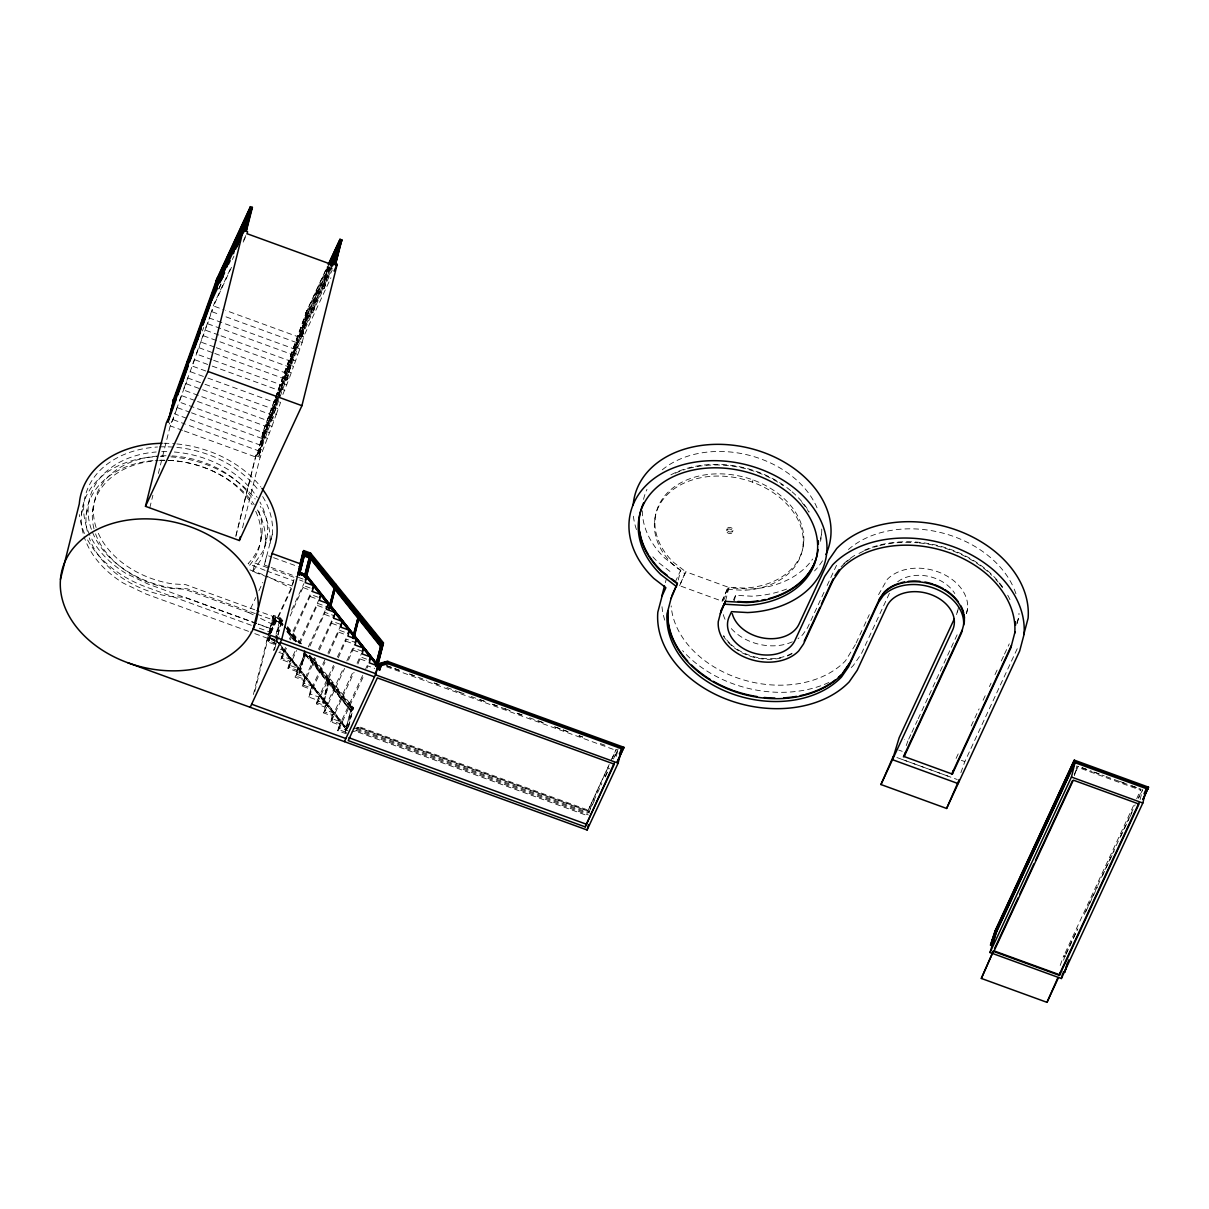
<?xml version="1.0" encoding="UTF-8"?>
<svg xmlns="http://www.w3.org/2000/svg" width="1209" height="1209" viewBox="0 0 1209 1209"><rect width="100%" height="100%" fill="white"/><g stroke="black" fill="none" stroke-linecap="round" stroke-linejoin="round"><path stroke-width="0.75" stroke-dasharray="5 3.75" d="M81.396 514.339L83.844 504.546M86.126 515.079L88.257 506.511M92.473 511.921L93.622 507.342M149.765 507.886L152.923 495.206M158.349 473.46L170.545 424.54L173.703 417.725M182.529 430.344L170.333 425.916L178.025 405.74M242.525 527.834L260.147 457.168L271.949 426.369L267.657 424.812L259.965 444.988L174.655 413.916L182.347 393.741M271.949 426.369L276.257 414.37L271.98 412.813L264.287 432.988L178.977 401.932L186.67 381.757M276.257 414.37L280.579 402.385L276.302 400.829L268.61 421.004L183.3 389.933L195.314 357.758M205.862 371.027L191.944 365.949L199.621 345.774M211.923 359.662L196.251 353.965L203.943 333.775M214.507 347.043L200.573 341.966L208.265 321.79M218.829 335.044L204.895 329.981L212.588 309.791M330.541 267.824L299.348 335.059L294.528 349.053L209.217 317.982L214.038 304.003L231.191 267.023M235.982 535.33L255.855 455.612L259.013 448.796L263.305 450.353M235.815 536.524L255.643 456.972L258.53 450.791L187.138 424.797M262.957 432.097L257.139 456.065L263.456 431.809L265.164 432.429L258.862 456.7L264.967 432.837L262.957 432.097L306.738 310.94L308.733 311.665L308.507 312.572L306.512 311.846L306.738 310.94M258.197 453.012L301.509 332.596L302.945 333.11L259.618 453.526L258.197 453.012L259.754 453.043M276.015 398.048L305.983 314.657L307.418 315.171L264.091 435.588L262.67 435.074L264.227 435.104M271.209 417.725L277.707 392.154L279.43 392.774L272.917 418.344L271.209 417.725L272.917 418.344M205.031 384.281L272.932 409.005L276.302 400.829M278.69 393.922L284.931 376.845L289.223 378.402L282.029 396.582M213.661 360.297L281.561 385.021L289.253 364.846L293.545 366.403L289.223 378.402M285.128 379.686L292.11 352.182L293.832 352.801L287.122 379.686L285.128 379.686L287.122 379.686M216.245 347.678L285.883 373.037L293.575 352.862L297.867 354.418L293.545 366.403M286.835 380.306L295.026 347.059L297.898 340.862L302.174 342.419L297.867 354.418M307.932 313.811L305.937 313.086L306.164 312.179L327.397 266.403M300.346 336.147L306.648 311.892L300.346 336.147L302.054 336.782L302.628 335.543L308.371 312.511M306.572 315.413L263.381 435.331L259.028 452.771L302.235 332.853L306.572 315.413L328.742 267.642M302.054 336.782L308.159 312.904L306.164 312.179M302.174 342.419L303.625 336.631L330.918 277.798M311.574 311.952L317.589 288.316L319.312 288.936L313.282 312.572L311.574 311.952L313.282 312.572M328.682 264.423L322.939 287.455L324.36 288.694L322.652 288.074L328.395 265.043M292.351 586.048L252.741 571.615L254.872 563.046L262.882 551.485A90.932 67.266 14 0 0 259.95 502.037M260.872 538.247L262.021 533.668M324.36 288.694L330.102 265.663M265.224 543.083L267.37 534.499M269.456 566.855L264.363 564.996L266.796 555.203L271.904 557.062M262.685 496.551A95.738 70.817 14 0 1 272.403 534.03L269.955 543.823A95.738 70.817 14 0 0 260.252 506.344M253.391 694.525L267.703 637.158M282.83 620.746L280.473 617.844L273.627 615.351L267.612 639.38L269.32 639.999L268.746 641.238L267.038 640.619L272.947 616.802L279.808 619.295L282.15 622.197M254.827 691.457L268.035 638.443L266.6 641.541L275.168 644.654L273.718 650.457L275.168 647.359M269.259 633.546L270.484 628.665L258.091 624.146M282.226 625.809L279.883 622.892L273.158 619.9M269.788 633.833L273.279 619.869L280.125 622.363L276.211 638.065M282.83 624.282L280.488 621.35L273.642 618.857L280.367 621.849L282.694 624.781M268.746 641.238L270.514 634.151M270.952 632.383L275.063 616.983L271.088 632.912M269.32 639.999L270.65 634.68M270.196 633.803L275.924 617.482L256.474 610.409M260.57 618.419L274.035 625.068L275.924 617.482M277.42 636.433L275.607 643.732L273.884 643.112L275.652 636.025M276.09 634.257L280.473 617.844L275.35 638.322M277.874 634.604L281.637 620.595L280.246 618.751L273.355 616.348M277.541 637.022L276.181 642.493L274.458 641.873L273.884 643.112M277.994 635.193L281.637 620.595L280.201 618.842M274.67 649.354L276.604 641.571L250.339 632.005M274.035 625.068L291.173 588.148L294.497 577.479L270.378 568.698M292.79 584.325L294.497 577.479M346.363 733.833L337.795 730.72L339.245 724.916L330.677 721.803L332.127 716L323.559 712.887L325.009 707.084L316.441 703.97L317.393 700.162L308.824 697.034L310.773 689.251L302.205 686.123L303.655 680.335L295.087 677.206L296.522 671.418L287.969 668.29L289.404 662.502L280.851 659.373L283.722 650.487L280.307 649.233M294.996 651.394L290.356 661.399L281.788 658.27L283.722 650.487M290.145 616.016L303.791 585.67L312.345 588.798M305.212 653.631L297.474 670.315L288.906 667.187L290.84 659.404L282.286 656.275L280.851 659.373M290.296 639.939L310.909 594.586L319.478 597.714M314.642 657.545L304.592 679.231L296.024 676.103L297.973 668.32L289.404 665.192L287.969 668.29M305.635 651.122L299.756 673.609L298.91 673.307L304.638 650.276M298.91 673.307L304.774 650.805M299.756 673.609L304.623 654.129M299.741 643.853L318.027 603.503L326.596 606.631M324.858 659.797L311.71 688.148L303.142 685.019L305.091 677.236L296.522 674.108L295.087 677.206M309.942 646.09L325.145 612.419L333.714 615.547M302.205 686.123L303.64 683.025L312.209 686.153L310.26 693.936L318.828 697.064L317.378 702.852L325.946 705.98L343.734 667.625M319.388 650.019L332.263 621.335L340.832 624.464M328.833 653.933L339.381 630.267L347.95 633.38M322.637 703.018L328.954 678.763L329.815 679.08L324.072 702.097L322.637 703.018L328.954 678.763M323.498 703.336L329.815 679.08M352.408 673.217L333.064 714.897L324.496 711.784L326.445 703.986L317.876 700.872L316.441 703.97M338.263 657.847L346.499 639.183L355.068 642.296M362.624 675.468L340.182 723.813L331.614 720.7L333.563 712.902L324.994 709.789L323.559 712.887M348.479 660.084L353.617 648.1L362.186 651.213M345.593 732.11L338.747 729.616L340.681 721.818L332.112 718.705L330.677 721.803M357.924 664.013L360.735 657.016L369.304 660.129M346.802 732.911L345.079 732.276L351.683 706.887L353.119 708.64L352.484 709.985L308.975 656.396M351.683 706.887L345.079 732.276M281.244 648.13L346.605 729.994L281.38 647.631M305.56 655.051L351.199 711.557M281.606 647.117L346.968 728.982L351.32 711.542L305.681 654.553M308.507 656.442L351.562 711.028L306.043 654.009M348.116 727.591L353.376 707.643L312.224 656.955M348.691 726.352L353.376 707.643M367.37 667.927L367.868 665.932L374.714 668.426M654.477 521.608L655.036 519.386M353.028 728.982L358.423 727.455L587.831 810.997L609.2 764.496M612.071 758.753L616.227 749.338L609.971 762.819M616.258 756.396L617.89 749.822L613.96 758.3M678.249 580.018L680.652 570.346L664.784 558.105A90.932 67.251 14 0 1 642.372 508.082M679.624 585.7L685.654 571.706L673.549 562.366A75.472 55.826 14 0 1 690.505 478.492A75.472 55.826 14 0 1 798.681 517.89A75.472 55.826 14 0 1 744.139 588.088L728.135 587.181L685.654 571.706L679.624 585.7L722.105 601.175L728.135 587.181L722.105 601.175M726.609 530.585L727.002 528.998M732.548 531.99L732.941 530.403M752.497 482.164L753.056 479.958M725.627 600.782L728.831 587.891L749.837 589.085A90.932 67.251 14 0 0 812.629 559.072M734.256 600.752L735.616 595.296L751.681 596.203A100.362 74.233 14 0 0 788.147 588.435M803.139 544.851L803.683 542.629M820.367 539.169L821.561 534.333M902.08 759.418L950.259 776.964M956.561 614.565L957.468 610.923M966.459 613.583L967.653 608.747A44.537 32.93 14 0 0 937.791 571.766A44.537 32.93 14 0 0 887.194 579.443L878.565 594.662M1017.207 623.194L1018.824 616.741A96.478 71.361 14 0 0 1018.991 613.341M1074.453 775.649L1075.693 770.722M1076.101 769.09L1076.917 765.796M1076.282 770.768L1078.111 766.355L1092.075 771.433M1106.023 776.526L1140.918 789.22L1140.676 790.218L1077.869 767.352M1140.117 799.572L1142.581 789.704L1138.636 798.227M264.363 564.996L272.403 534.03M665.373 582.662L666.25 579.368M723.587 600.541L728.831 587.891M966.414 613.477L967.653 608.747M1017.041 623.466L1018.824 616.741M906.221 745.636L907.914 740.89L904.423 739.606M960.868 772.702L964.842 761.61L1018.25 646.498M1060.202 965.447L1063.754 955.548L1065.174 956.077M1063.527 960.248L1065.22 955.503M202.432 330.964L203.701 327.443M262.67 435.074L275.501 399.302M274.791 399.635L262.746 433.003L264.741 433.729L308.733 311.665M275.425 397.882L306.512 311.846M218.889 288.543L221.262 283.42M232.355 259.542L233.942 256.127M218.769 289.042L221.141 283.919M243.674 240.123L246.016 235.075M231.478 267.325L213.54 305.998L223.982 309.791M243.175 242.117L247.074 233.715M169.26 424.072L169.834 422.833M305.937 313.086L327.971 265.602M317.589 288.316L319.025 289.555M328.153 266.887L305.862 315.156L307.298 315.67L329.589 267.401M307.796 313.751L329.392 267.129M332.384 264.771L298.85 337.054L225.72 310.426M292.11 352.182L293.832 352.801M331.598 267.763L301.389 333.095L302.824 333.608L332.233 269.985M302.235 332.853L332.309 268.02M279.43 392.774L277.42 392.774M262.882 433.049L263.456 431.809M264.59 433.668L265.164 432.429M95.556 533.834A85.507 63.246 14 0 0 171.451 588.496L184.629 589.236L248.767 612.6L255.779 597.503M258.892 590.793L262.791 582.39M273.627 615.351L272.735 617.693L279.581 620.187L281.062 621.834M273.038 620.398L273.642 618.857M270.484 628.665L269.048 631.748L258.394 627.879M291.535 588.753L267.552 640.438L276.105 643.551L279.203 636.886M283.102 624.539L279.581 620.187L280.246 618.751L282.604 621.638M275.168 644.654L276.604 641.571M291.581 610.213L303.958 583.539M285.551 647.48L283.223 652.467L279.808 651.228M289.419 639.138L311.862 590.778M281.788 658.27L286.427 648.266M289.404 662.502L290.84 659.404M298.865 643.052L318.98 599.709M288.906 667.187L296.643 650.518M296.522 671.418L297.973 668.32M308.295 646.966L326.098 608.626M296.024 676.103L306.073 654.432M303.655 680.335L305.091 677.236M318.511 649.218L333.216 617.542M303.142 685.019L315.519 658.346M310.773 689.251L312.209 686.153M327.956 653.132L340.333 626.458M308.824 697.034L324.964 662.26M317.393 700.162L333.533 665.388M337.402 657.046L345.91 638.7M317.378 702.852L335.18 664.512M325.009 707.084L326.445 703.986M346.832 660.96L354.569 644.291M324.496 711.784L344.61 668.426M332.127 716L333.563 712.902M357.048 663.212L361.687 653.208M331.614 720.7L354.056 672.34M339.245 724.916L340.681 721.818M365.722 668.789L367.264 665.464M337.795 730.72L339.23 727.622L347.799 730.735M338.747 729.616L363.501 676.254M351.078 712.056L351.683 710.529M346.605 729.994L347.21 728.468L277.178 640.755M357.94 728.483L358.423 727.455M675.181 582.134L680.652 570.346M587.831 810.997L608.943 765.493M590.068 808.851L601.87 783.432M605.014 776.646L608.943 768.168M613.416 758.995L618.131 748.824M594.299 800.675L588.783 812.539L589.282 810.544L357.26 726.05M605.301 776.949L609.23 768.471M733.364 600.163L735.616 595.296M823.994 592.289L807.582 627.683L802.806 634.574A44.537 32.93 14 0 1 798.031 638.609M827.122 585.534L836.522 565.313M855.383 644.609L845.529 660.764A96.478 71.361 14 0 1 741.329 679.216A96.478 71.361 14 0 1 671.161 605.86M856.153 642.946L863.105 627.955M863.891 626.292L869.286 614.64M889.401 593.347L861.261 653.993L853.282 665.509A105.908 78.328 14 0 1 850.698 668.063M908.7 739.183L911.072 734.075M911.873 732.367L917.389 720.458M918.19 718.75L958.465 631.944M956.092 758.436L959.266 751.59M971.175 725.944L979.109 708.837M983.068 700.283L985.456 695.16M989.43 686.606L991.017 683.191M994.977 674.637L997.365 669.499M1001.324 660.945L1003.712 655.822M1004.498 654.114L1009.258 643.853M1074.181 774.833L1078.111 766.355M1133.528 805.617L1063.693 956.123L1065.129 956.636M1136.702 798.771L1140.918 789.22M1066.021 953.795L1077.143 929.827M1084.292 914.412L1097.001 887.013M1097.802 885.305L1135.13 804.831M1138.319 797.985L1141.492 791.139M1065.96 954.369L1077.854 928.754M1085.773 911.677L1097.53 886.801M1102.412 875.815L1114.124 851.03M1120.637 836.537L1129.146 818.674M1129.931 816.967L1132.304 811.859M252.741 571.615L260.736 560.054A90.932 67.266 14 0 0 256.928 509.034M351.592 732.08L356.987 730.538L356.504 731.581L588.435 816.03M727.576 589.388L743.595 590.294A75.472 55.826 14 0 0 798.121 520.097A75.472 55.826 14 0 0 689.946 480.714A75.472 55.826 14 0 0 672.99 564.588L685.095 573.912M300.92 334.908L302.628 335.543M299.348 335.059L303.625 336.631M212.089 311.786L219.056 314.325M226.023 316.864L297.399 342.857M295.026 347.059L299.303 348.615M207.767 323.785L293.077 354.841L290.205 361.038L220.567 335.679M290.704 359.043L294.981 360.614M203.444 335.77L288.755 366.841M286.382 371.042L290.674 372.599M199.137 347.769L213.056 352.832M214.794 353.466L284.447 378.825M282.06 383.026L286.352 384.598M284.901 390.386L280.624 388.83L277.738 395.026L280.594 396.068M194.815 359.753L210.487 365.466M212.225 366.1L280.125 390.824M190.493 371.752L206.165 377.45M207.903 378.085L275.803 402.824M273.43 407.01L277.707 408.582M187.622 377.949L203.293 383.646M186.171 383.737L271.481 414.808M269.108 419.009L273.385 420.566M181.849 395.736L195.782 400.814M197.52 401.448L267.159 426.807M264.786 431.008L269.063 432.565M267.627 438.353L263.335 436.797L260.464 442.993L264.756 444.549M177.527 407.72L189.722 412.163M191.46 412.798L262.837 438.791M173.219 419.719L185.4 424.163M257.713 454.841L259.436 455.461M255.855 455.612L260.147 457.168M184.267 430.978L255.643 456.972M1082.236 767.73L1087.571 769.68M1094.659 772.264L1099.994 774.198M1119.504 781.316L1124.838 783.251M1131.926 785.835L1137.261 787.769M1093.813 772.067L1104.285 775.891M961.336 760.34L964.842 761.61M898.695 750.064L902.201 751.333M896.897 757.529L957.226 779.503M273.597 557.681L299.107 566.976M271.164 567.474L296.673 576.753M298.381 577.373L305.227 579.867M254.872 563.046L268.655 568.064M299.59 580.003L303.021 581.242M265.073 570.376L248.117 563.606A85.507 63.246 14 0 0 257.608 508.4M266.826 571.026L293.062 580.577M303.293 587.665L310.139 590.158M249.976 569.892L265.904 575.68L291.173 588.148M310.411 596.581L317.257 599.075M317.529 605.497L322.667 607.371M324.647 614.414L331.493 616.907M331.765 623.33L338.626 625.824M338.883 632.247L345.744 634.755M346.001 641.163L352.862 643.672M254.706 609.759L185.763 584.657L172.6 583.902A85.507 63.246 14 0 1 96.69 529.24M255.28 613.583L187.168 588.783L172.267 587.937A90.932 67.266 14 0 1 91.96 530.947M257.018 614.217L280.004 622.393L282.468 625.295M353.119 650.094L359.98 652.588M387.046 665.751L399.378 670.254M409.957 674.093L415.231 676.027M434.62 683.085L439.91 685.004M446.952 687.573L452.242 689.508M459.299 692.062L464.573 693.996M480.441 699.769L485.731 701.688M492.773 704.258L498.063 706.192M505.105 708.746L510.394 710.68M517.452 713.25L522.726 715.169M538.594 720.942L543.884 722.876M554.447 726.715L561.505 729.284L554.311 726.79M563.258 729.934L568.547 731.853M579.126 735.707L582.647 736.991M386.215 665.585L402.144 671.373M409.216 673.957L416.304 676.526M418.072 677.176L426.913 680.395M433.986 682.979L437.537 684.264M455.219 690.702L460.538 692.636M471.147 696.505L485.308 701.658M492.38 704.242L499.453 706.812M501.221 707.461L510.077 710.68M517.15 713.25L522.454 715.184M529.542 717.768L543.687 722.922M563.152 730.009L568.457 731.944M579.081 735.813L582.617 737.097M600.314 743.535L605.618 745.469M386.563 666.794L615.986 750.336M360.252 659.011L367.098 661.504M256.64 623.436L185.022 597.352L170.121 596.505A90.932 67.266 14 0 1 89.224 537.884M258.378 624.071L272.357 629.148M256.323 623.496L148.344 584.174L125.917 573.398A95.738 70.817 14 0 1 90.766 537.068M251.306 625.295L146.621 587.181A100.362 74.233 14 0 1 87.637 539.97M268.927 637.309L275.894 639.788L347.089 728.967M275.531 640.332L268.685 637.838L275.41 640.83M248.57 631.355L145.896 593.967L123.469 583.191A95.738 70.817 14 0 1 84.086 536.63M278.871 652.331L282.286 653.585M328.38 680.002L329.226 680.319M299.484 672.068L300.331 672.37M323.211 701.779L324.072 702.097M357.592 727.274L589.04 811.541M356.292 728.12L589.418 813.007M356.64 729.329L587.378 813.355M356.156 730.372L588.33 814.911M248.767 612.6L253.83 615.094M669.952 571.389L657.802 562.019A100.362 74.233 14 0 1 651.606 555.43M287.53 626.534L301.645 643.913M287.304 627.441L300.391 643.672M309.776 655.202L353.164 708.55M286.865 627.985L298.623 642.463M309.202 655.505L352.711 709.094M351.109 708.126L352.529 709.879L309.005 656.336M284.281 625.99L297.218 641.919M279.627 620.081L285.505 627.335M286.684 628.786L297.459 642.07M287.485 630.131L296.825 641.828M287.364 630.63L296.704 642.327M287.017 631.158L296.462 642.84M286.896 631.657L293.893 640.422M276.952 641.269L280.443 645.651M84.464 533.501A100.362 74.233 14 0 1 79.431 514.596M163.91 443.28A100.362 74.233 14 0 1 175.018 443.763M176.877 443.93A100.362 74.233 14 0 1 260.812 486.94M87.305 531.219A90.932 67.266 14 0 1 157.865 460.312M159.618 460.251A90.932 67.266 14 0 1 254.207 504.667M91.37 529.315A90.932 67.266 14 0 1 156.203 451.985M161.764 451.682A90.932 67.266 14 0 1 167.114 451.652M174.353 452.015A90.932 67.266 14 0 1 257.26 497.503M83.104 533.214A95.738 70.817 14 0 1 156.928 456.685M160.374 456.579A95.738 70.817 14 0 1 163.865 456.579M170.937 456.881A95.738 70.817 14 0 1 255.175 499M89.934 535.391A95.738 70.817 14 0 1 157.518 446.998M159.361 446.907A95.738 70.817 14 0 1 258.711 490.658M96.115 527.562A85.507 63.246 14 0 1 159.286 455.959M161.069 455.853A85.507 63.246 14 0 1 170.152 455.838M171.995 455.929A85.507 63.246 14 0 1 253.346 500.209M255.719 511.316A85.507 63.246 14 0 1 246.984 568.185M93.985 528.786A85.507 63.246 14 0 1 158.137 460.538M159.92 460.448A85.507 63.246 14 0 1 252.197 504.788M822.483 560.795A100.362 74.233 14 0 1 814.549 570.92M636.463 529.602A100.362 74.233 14 0 1 633.168 513.81M897.683 581.756A35.106 25.963 14 0 1 954.808 593.559M958.374 607.296A35.106 25.963 14 0 1 956.636 613.855M828.86 682.496A105.908 78.328 14 0 1 682.571 650.608M664.769 620.172A105.908 78.328 14 0 1 661.943 606.208M643.551 499.362A90.932 67.251 14 0 1 646.966 489.358M662.29 469.817A90.932 67.251 14 0 1 748.159 455.037A90.932 67.251 14 0 1 817.224 508.264M821.727 529.013A90.932 67.251 14 0 1 820.503 541.284M848.416 549.506A96.478 71.361 14 0 1 938.683 532.081A96.478 71.361 14 0 1 1013.459 587.378M1014.2 589.1A96.478 71.361 14 0 1 1016.104 594.284M792.303 641.828A44.537 32.93 14 0 1 729.752 626.791M725.022 619.295A44.537 32.93 14 0 1 723.133 614.051M791.91 653.812A44.537 32.93 14 0 1 784.082 657.152M780.682 658.074A44.537 32.93 14 0 1 723.496 636.191M841.101 566.749A96.478 71.361 14 0 1 845.046 563.001M846.451 561.792A96.478 71.361 14 0 1 850.94 558.377M858.979 553.45A96.478 71.361 14 0 1 863.876 551.047M865.553 550.291A96.478 71.361 14 0 1 878.036 546M879.744 545.561A96.478 71.361 14 0 1 917.465 542.765M919.248 542.932A96.478 71.361 14 0 1 991.788 575.303M995.748 579.368A96.478 71.361 14 0 1 998.226 582.179M999.405 583.615A96.478 71.361 14 0 1 1002.729 588.012M675.332 473.172A90.932 67.251 14 0 1 685.246 469.424M688.692 468.427A90.932 67.251 14 0 1 783.009 485.519M801.96 502.536A90.932 67.251 14 0 1 808.987 512.238M670.889 474.85A90.932 67.251 14 0 1 790.641 490.582M792.046 491.776A90.932 67.251 14 0 1 809.138 511.634M792.061 653.223A44.537 32.93 14 0 1 731.339 644.729M730.04 643.52A44.537 32.93 14 0 1 723.647 635.586M843.837 563.636A96.478 71.361 14 0 1 857.574 553.692M864.012 550.443A96.478 71.361 14 0 1 1002.881 587.408M1007.732 595.191A96.478 71.361 14 0 1 1010.256 600.269M280.004 622.393L280.488 621.35L280.004 622.393M727.516 530.751A3.053 2.252 14 0 0 732.714 530.947A3.053 2.252 14 0 0 729.677 527.396A3.053 2.252 14 0 0 727.516 530.751M727.123 532.353A3.053 2.252 14 0 0 732.306 532.549A3.053 2.252 14 0 0 729.284 528.983A3.053 2.252 14 0 0 727.123 532.353"/><path stroke-width="1.5" d="M60.45 579.398L79.295 503.836A100.362 74.233 14 0 1 162.082 443.295M331.326 266.146L332.883 262.776L337.16 264.348L301.933 405.68L239.352 540.514L145.488 506.329L166.268 422.984L169.426 416.168M175.003 401.056L173.144 400.375L173.371 399.484M167.991 421.684L173.869 399.182L168.127 422.213M172.056 409.685L173.355 404.456M182.499 381.53L187.833 360.146L189.828 360.146M182.786 380.911L188.12 359.526M197.324 339.88L202.235 320.173L204.23 320.173M197.158 341.059L202.523 319.554M210.744 303.519L216.562 279.551L250.399 206.663L252.394 207.389L246.288 231.251M211.771 300.512L217.136 278.312L219.146 279.052L217.016 285.203M217.318 284.674L224.632 267.612M216.562 288.739L218.769 279.883M222.411 277.556L227.715 256.308L229.423 256.928L228.108 262.247M222.698 276.937L228.002 255.688L229.71 256.308L227.065 266.932M233.503 253.678L239.08 231.796L240.803 232.43L237.266 246.591M239.186 238.354L240.515 233.05M145.488 506.329L208.054 371.495L243.296 230.163L247.573 231.72L247.074 233.715L332.384 264.771L332.883 262.776M244.445 230.088L249.734 208.84L251.457 209.474L246.152 230.723M250.399 206.663L244.006 231.871M246.606 228.833L245.17 228.305L246.485 229.332M249.522 210.865L216.275 282.528L217.696 283.042L226.415 264.287M245.895 228.561L249.81 212.875M239.352 540.514L240.259 536.887M334.032 262.716L339.91 240.228L333.593 264.484M339.759 240.183L339.986 239.276L341.981 240.002L341.769 240.908L339.759 240.183L328.757 263.91M337.659 252.469L339.397 245.503M341.618 240.848L335.301 265.119L341.044 242.087L339.336 241.468M261.9 488.345A100.362 74.233 14 0 1 271.995 553.48L253.149 629.043A100.362 74.233 14 0 1 85.068 636.554A100.362 74.233 14 0 1 139.624 518.978A100.362 74.233 14 0 1 253.149 629.043L375.923 673.745L344.429 741.631M300.195 563.424L303.021 552.014L308.159 553.888M298.109 572.809L303.414 551.561L305.121 552.196L299.379 575.212M127.776 662.728L587.106 829.994L618.131 763.151L375.44 674.773L383.449 642.856L310.532 553.057L303.686 550.563L303.459 551.47L310.305 553.964L309.64 555.399L302.839 552.8M301.6 562.064L303.338 555.082M299.258 574.683L305.121 552.196M304.396 576.557L310.532 553.057L304.532 577.086L306.24 577.706L311.695 555.808L310.26 554.054L383.223 643.762L382.558 645.198M307.585 568.049L310.184 557.591L303.217 555.112M305.953 575L299.228 572.008L305.953 575L377.148 664.179L306.073 574.502M310.547 556.563L309.942 558.105L381.137 647.268L381.742 645.742L310.547 556.563L303.701 554.07L310.426 557.062L381.742 645.742M305.665 578.945L310.668 558.875M298.109 573.655L306.663 576.784L305.227 582.572L313.796 585.7L312.345 591.488L320.914 594.616L319.463 600.405L328.032 603.533L326.581 609.321L335.15 612.449L333.699 618.252L342.268 621.366L340.817 627.169L349.386 630.282L347.935 636.085L356.504 639.198L355.053 645.001L363.622 648.115L362.186 653.918L370.74 657.031L369.304 662.834L377.858 665.947L375.923 673.745M326.098 608.626L326.596 606.631M328.969 608.52L335.286 584.249L336.132 584.567L330.405 607.583L328.969 608.52L335.286 584.249M329.83 608.822L336.132 584.567M333.216 617.542L333.714 615.547M340.333 626.458L342.268 621.366M352.696 638.231L359.013 613.976L359.874 614.293L354.131 637.309L352.696 638.231L359.013 613.976M353.557 638.548L359.3 615.532L358.438 615.215M375.576 665.766L381.742 642.1L383.177 643.853M375.727 666.25L381.742 642.1M377.465 662.456L379.203 655.474M377.737 664.572L383.449 642.856M618.147 760.053L623.602 748.28L388.482 662.668L381.288 664.708L379.762 669.967L378.326 669.438L379.958 663.771L388.134 661.444M378.326 669.438L379.958 663.771M379.762 669.967L381.288 664.708M585.201 826.896L614.308 764.179L377.344 677.886L348.237 740.603L585.201 826.896L614.232 763.015M587.106 829.994L588.451 824.614M618.131 763.151L621.698 748.794L387.998 663.696L380.805 665.736M621.955 747.797L622.197 746.799M623.602 748.28L623.859 747.283L387.318 661.263L378.16 663.877M671.116 598.485L677.433 583.237L671.66 578.794M720.352 613.749L725.627 600.782M1015.016 631.914L1010.739 648.22L952.344 774.092L904.166 756.547L905.012 753.101M952.344 774.092L953.191 770.647M959.054 779.956L958.148 783.598L892.484 759.69L899.179 737.702L954.279 618.932M1147.825 789.205L1075.013 762.698L996.609 931.686L992.423 944.622L991.954 945.65L990.519 945.136L995.219 930.598L1074.317 760.144L1148.55 787.18L1143.064 799.451M990.519 945.136L995.173 931.172L1074.317 760.144M1144.016 793.814L1146.389 788.691L1142.822 803.033L1061.381 978.519L990.005 952.541L996.7 930.552L1073.94 764.103M1138.923 802.912L1059.25 974.635L993.571 950.727L981.33 978.429L1046.994 1002.337L1058.54 977.492M990.005 952.541L1071.446 777.039L1075.013 762.698M1059.492 975.421L1138.999 804.061L1073.335 780.153L993.828 951.513L1059.492 975.421L1060.202 972.565M1061.381 978.519L1062.741 973.079M1063.331 971.643L1064.751 972.157L1065.522 969.074M1146.646 787.694L1146.888 786.696M661.897 595.825L664.512 585.942M671.373 597.306L667.111 613.613A96.478 71.361 14 0 0 731.838 693.724A96.478 71.361 14 0 0 841.449 677.1L848.627 666.733L878.354 602.687L883.114 595.795A44.537 32.93 14 0 1 933.711 588.118A44.537 32.93 14 0 1 963.588 625.098M1023.751 634.649L1028.103 618.192A105.908 78.328 14 0 0 957.044 530.252A105.908 78.328 14 0 0 836.719 548.508L828.739 560.024L799.028 624.086A35.106 25.963 14 0 1 764.043 638.156A35.106 25.963 14 0 1 732.246 613.643M1065.915 967.532L1067.683 962.576M1068.786 959.946L1064.751 972.157M186.488 367.445L173.794 402.703L173.068 402.446L216.396 282.029L217.816 282.543M188.392 362.141L214.446 289.843M175.139 401.207L185.43 372.493M189.753 360.645L201.314 328.41M203.082 323.604L214.643 291.369M169.245 418.631L176.227 399.227M177.617 395.207L188.302 365.722M189.692 361.687L192.866 352.877M194.649 348.086L200.362 332.218M202.9 325.161L210.018 305.257M173.144 400.375L217.136 278.312M217.242 284.311L219.146 279.052M880.953 784.535L952.571 630.191A35.106 25.963 14 0 0 930.749 594.496A35.106 25.963 14 0 0 886.892 606.283L857.181 670.33L849.202 681.861A105.908 78.328 14 0 1 728.876 700.102A105.908 78.328 14 0 1 657.817 612.162L662.169 595.72L665.872 587.725L653.737 578.37A100.362 74.233 14 0 1 676.284 466.855A100.362 74.233 14 0 1 820.11 519.22A100.362 74.233 14 0 1 747.6 612.555L731.536 611.648L729.284 616.514A35.106 25.963 14 0 0 751.106 652.21A35.106 25.963 14 0 0 794.948 640.422L824.674 576.376L832.638 564.845A105.908 78.328 14 0 1 952.979 546.604A105.908 78.328 14 0 1 1024.023 634.544L1019.671 650.986L946.617 808.458L880.953 784.535L893.345 756.229M946.617 808.458L959.009 780.153M981.33 978.429L993.571 950.727M1046.994 1002.337L1057.799 977.9M250.308 207.6L216.487 280.503M216.985 282.785L249.447 212.829M218.572 280.292L224.073 268.413M228.002 259.935L235.09 244.686M239.019 236.208L245.321 222.637M250.822 210.774L252.394 207.389M227.791 260.842L234.863 245.578M238.793 237.1L245.88 221.836M249.81 213.373L252.167 208.28L250.172 207.555M227.987 260.872L237.493 240.395M238.415 238.188L250.958 211.394M243.296 230.163L209.746 302.446L186.216 370.196L170.877 410.365M219.842 282.906L224.587 272.675M228.546 264.136L230.133 260.721M242.012 235.135L245.17 228.305M212.588 298.759L217.348 288.528M221.292 279.989L222.879 276.574M235.543 249.281L240.304 239.05M328.183 264.711L339.986 239.276M329.619 263.97L339.245 242.994M330.329 264.227L338.248 247.165M330.752 264.635L337.039 251.079M338.837 246.787L341.981 240.002M330.374 265.693L340.545 244.006M332.399 266.056L334.772 260.932L336.193 261.446M334.047 271.073L337.16 264.348M302.794 552.906L303.686 550.563M311.695 555.808L311.121 557.047L381.379 643.762L310.819 556.85M305.227 579.867L306.663 576.784M250.203 707.31L281.697 639.44L300.542 563.878L271.995 553.48M312.345 588.798L313.796 585.7M319.478 597.714L320.914 594.616M347.95 633.38L349.386 630.282M355.068 642.296L356.504 639.198M362.186 651.213L363.622 648.115M369.304 660.129L370.74 657.031M387.998 663.696L388.482 662.668M671.826 595.629L677.297 583.841L661.414 571.6A90.932 67.251 14 0 1 643.611 502.853M619.371 753.812L621.698 748.794M616.832 762.411L623.859 747.283M721.214 610.288L724.886 602.369M804.212 641.178L819.853 607.462M821.425 604.092L833.152 578.809M903.41 756.849L962.213 630.116M904.166 756.547L961.503 632.957L964.298 622.242A44.537 32.93 14 0 0 934.421 585.262A44.537 32.93 14 0 0 883.824 592.939L879.064 599.83L849.338 663.877L842.159 674.259A96.478 71.361 14 0 1 732.548 690.883A96.478 71.361 14 0 1 667.821 610.772M951.589 774.395L1011.449 645.379M1074.469 763.408L996.654 931.126L995.219 930.598M994.539 948.657L1018.159 897.758M1019.731 894.373L1033.891 863.831M1035.478 860.43L1072.474 780.697M1143.019 799.104L1148.55 787.18M834.951 575.635L839.061 569.711M879.215 599.241L883.975 592.334A44.537 32.93 14 0 1 899.33 583.252M842.31 673.655L849.489 663.288M381.122 664.346L387.651 662.487M737.868 601.477L746.618 601.976A90.932 67.251 14 0 0 757.952 600.873M724.765 604.228L745.757 605.422A90.932 67.251 14 0 0 811.451 520.867A90.932 67.251 14 0 0 681.135 473.414A90.932 67.251 14 0 0 660.703 574.456L676.587 586.682M334.636 261.431L336.072 261.945M216.925 279.219L218.92 279.944M187.833 360.146L189.541 360.766M208.054 371.495L301.933 405.68M1074.076 761.141L1148.308 788.177M1071.446 777.039L1142.822 803.033M303.096 555.611L309.942 558.105M334.712 585.488L335.558 585.806M300.467 573.671L303.882 574.91M298.623 573.55L305.469 576.043M329.543 607.281L330.405 607.583M353.27 637.007L354.131 637.309M378.81 668.411L380.231 668.94M280.261 642.523L374.488 676.844M995.173 931.172L996.609 931.686M992.06 939.877L993.481 940.39M991.002 944.093L992.423 944.622M348.948 737.747L585.912 824.039M251.638 704.212L345.865 738.533M667.338 575.454L661.565 571.011A90.932 67.251 14 0 1 649.369 556.231M316.924 563.198L319.267 566.099M321.624 568.986L325.145 573.338M333.382 583.479L335.739 586.365M338.082 589.267L340.439 592.168M342.797 595.055L345.139 597.956M347.497 600.858L349.854 603.744M353.376 608.097L355.733 610.998M358.076 613.885L360.433 616.786M363.954 621.124L381.591 642.856M310.184 557.591L381.379 646.755M307.01 576.481L377.042 664.194M306.769 576.995L340.621 619.401M342.948 622.318L376.8 664.708M306.648 577.494L376.664 665.207M1014.744 633.093A96.478 71.361 14 0 0 950.017 552.981A96.478 71.361 14 0 0 840.391 569.605L833.228 579.972L803.501 644.019L798.726 650.91A44.537 32.93 14 0 1 748.144 658.588A44.537 32.93 14 0 1 718.267 621.607L721.063 610.893L725.476 601.387L746.467 602.581A90.932 67.251 14 0 0 818.025 549.566M633.199 504.878A100.362 74.233 14 0 1 751.001 448.569A100.362 74.233 14 0 1 825.898 554.508M818.297 540.71A90.932 67.251 14 0 1 818.372 544.292M1015.484 621.653A96.478 71.361 14 0 1 1015.636 625.113M901.022 582.768A44.537 32.93 14 0 1 904.513 581.967M908.155 581.408A44.537 32.93 14 0 1 920.034 581.348M924.945 582.043A44.537 32.93 14 0 1 933.016 584.128M934.572 584.672A44.537 32.93 14 0 1 943.504 588.798M944.879 589.614A44.537 32.93 14 0 1 958.072 601.477M960.898 605.89A44.537 32.93 14 0 1 963.649 612.857M964.041 614.625A44.537 32.93 14 0 1 964.495 618.162M841.041 674.924A96.478 71.361 14 0 1 838.366 677.403M835.51 679.775A96.478 71.361 14 0 1 805.375 694.404M803.668 694.843A96.478 71.361 14 0 1 800.177 695.659M796.61 696.354A96.478 71.361 14 0 1 783.734 697.865M774.878 698.077A96.478 71.361 14 0 1 764.179 697.472M757.091 696.565A96.478 71.361 14 0 1 734.377 690.883M732.699 690.279A96.478 71.361 14 0 1 713.355 681.317M710.363 679.549A96.478 71.361 14 0 1 691.624 665.101M687.679 661.036A96.478 71.361 14 0 1 667.852 611.86M815.229 560.961A90.932 67.251 14 0 1 813.869 564.195M813.098 565.782A90.932 67.251 14 0 1 768.773 598.621M765.252 599.498A90.932 67.251 14 0 1 761.64 600.253M648.477 554.81A90.932 67.251 14 0 1 639.757 531.764M639.304 528.152A90.932 67.251 14 0 1 639.153 520.988"/></g></svg>
